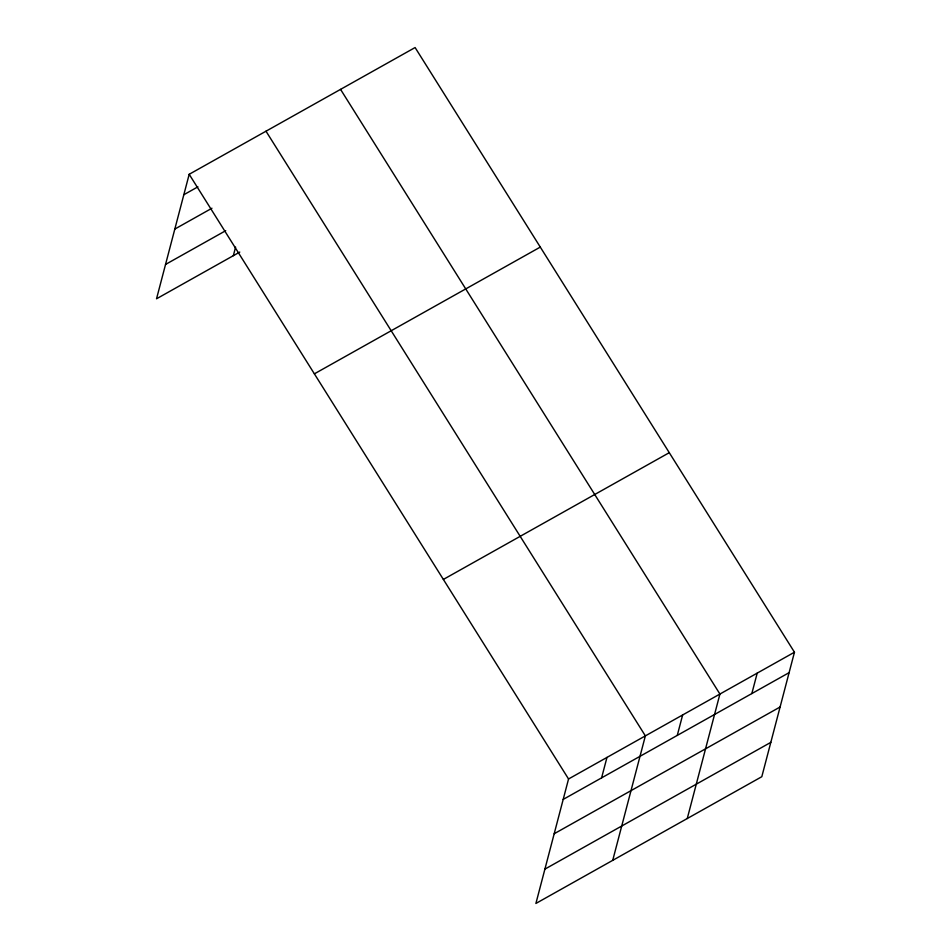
<?xml version="1.0" encoding="UTF-8"?>
<svg xmlns="http://www.w3.org/2000/svg" width="951" height="951" viewBox="0 0 951 951"><rect width="100%" height="100%" fill="white"/><g stroke="black" fill="none" stroke-linecap="round" stroke-linejoin="round"><path stroke-width="1.43" d="M794.465 652.22L568.555 778.976L535.9 903.45L761.81 776.705L794.465 652.22L415.1 47.55L189.19 174.295L156.535 298.78L239.771 252.074M233.34 255.688L235.598 247.094M601.603 777.859L606.964 757.424M612.717 860.358L645.372 735.872L265.995 131.202M677.278 735.396L682.64 714.962M687.264 818.526L719.919 694.052L340.553 89.382M751.837 693.576L757.198 673.142M183.828 194.729L197.915 186.836M174.818 229.072L211.942 208.233M165.545 264.437L225.708 230.689M314.377 373.838L540.287 247.094M443.368 579.432L669.278 452.676M563.194 799.411L789.104 672.654M554.195 833.742L780.105 706.997M544.911 869.119L770.821 742.362M189.19 174.295L568.555 778.976"/></g></svg>
